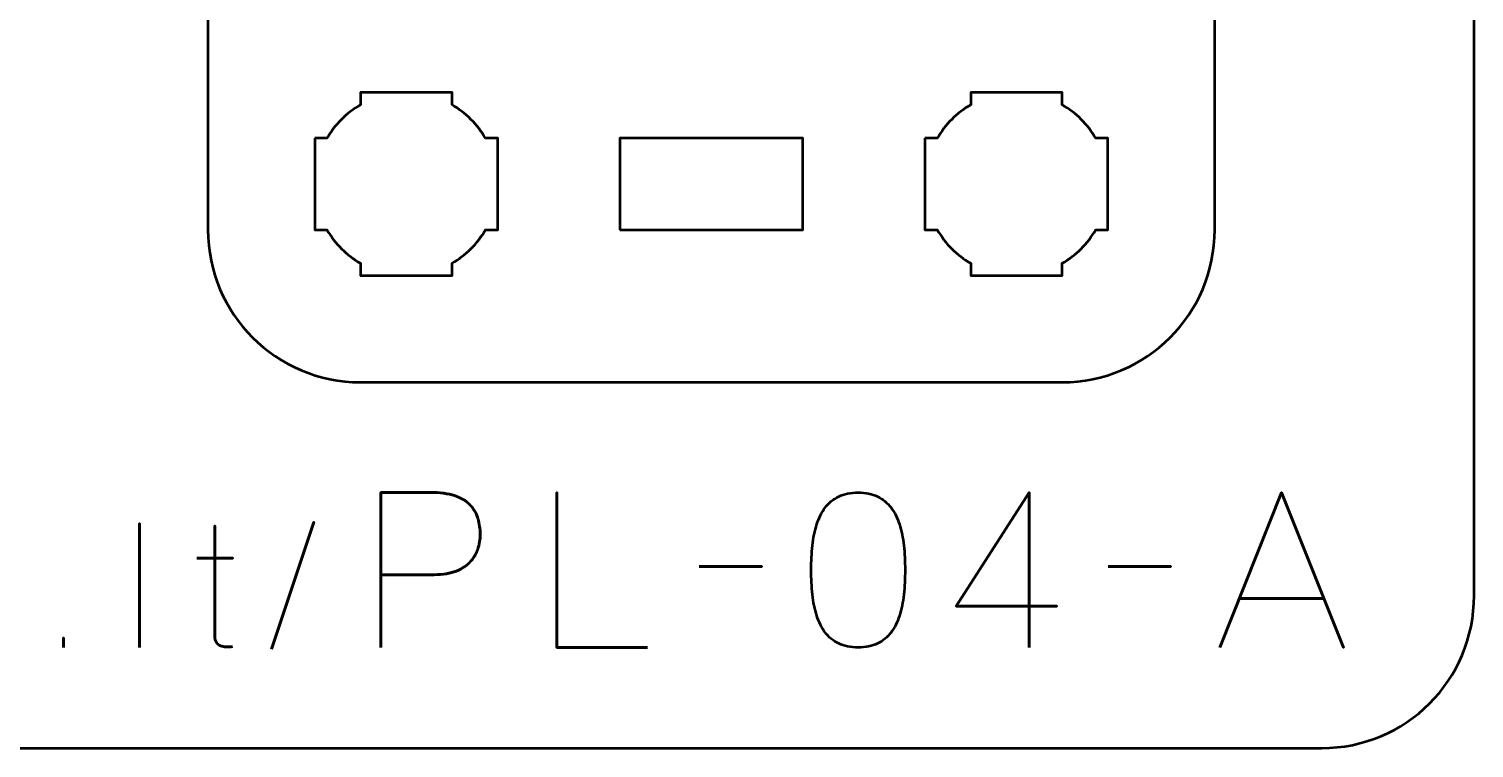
# Model space of a CAD drawing. Header units: centimetres. Extents: x -21 to 0, y -29.7 to 0.
# Drawn here: x -4.737 to 0, y -29.7 to -27.341 of the extents above; entities that cross this region are included whole.
import ezdxf

# ---------------------------------------------------------------- set-up
doc = ezdxf.new("R2010")
doc.units = ezdxf.units.CM
doc.header["$MEASUREMENT"] = 0
doc.layers.add('Layer 1', color=7, linetype='Continuous')

msp = doc.modelspace()

# ---------------------------------------------------------------- linework, layer by layer
at = {"layer": 'Layer 1', "lineweight": 53}
msp.add_lwpolyline([(-2.8, -28), (-2.2, -28), (-2.2, -27.7), (-2.8, -27.7), (-2.8, -28)], close=True, dxfattribs=at)
at = {"layer": 'Layer 1', "color": 1, "lineweight": 53}
msp.add_open_spline([(-21.00003, -29.19995), (-21.00003, -29.19995), (-21.00003, -5.89992), (-21.00003, -5.89992), (-21.00003, -5.89992), (-21.00003, -5.81709), (-20.93286, -5.74992), (-20.85003, -5.74992), (-20.85003, -5.74992), (-20.7672, -5.74992), (-20.70003, -5.68275), (-20.70003, -5.59992), (-20.70003, -5.59992), (-20.70003, -5.51709), (-20.7672, -5.44992), (-20.85003, -5.44992), (-20.85003, -5.44992), (-20.93286, -5.44992), (-21.00003, -5.38275), (-21.00003, -5.29992), (-21.00003, -5.29992), (-21.00003, -5.21709), (-20.93286, -5.14992), (-20.85003, -5.14992), (-20.85003, -5.14992), (-20.7672, -5.14992), (-20.70003, -5.08275), (-20.70003, -4.99992), (-20.70003, -4.99992), (-20.70003, -4.91709), (-20.7672, -4.84992), (-20.85003, -4.84992), (-20.85003, -4.84992), (-20.93286, -4.84992), (-21.00003, -4.78275), (-21.00003, -4.69992), (-21.00003, -4.69992), (-21.00003, -4.61709), (-20.93286, -4.54992), (-20.85003, -4.54992), (-20.85003, -4.54992), (-20.7672, -4.54992), (-20.70003, -4.48275), (-20.70003, -4.39992), (-20.70003, -4.39992), (-20.70003, -4.31709), (-20.7672, -4.24992), (-20.85003, -4.24992), (-20.85003, -4.24992), (-20.93286, -4.24992), (-21.00003, -4.18275), (-21.00003, -4.09992), (-21.00003, -4.09992), (-21.00003, -4.01709), (-20.93286, -3.94992), (-20.85003, -3.94992), (-20.85003, -3.94992), (-20.7672, -3.94992), (-20.70003, -3.88275), (-20.70003, -3.79992), (-20.70003, -3.79992), (-20.70003, -3.71709), (-20.7672, -3.64992), (-20.85003, -3.64992), (-20.85003, -3.64992), (-20.93286, -3.64992), (-21.00003, -3.58275), (-21.00003, -3.49992), (-21.00003, -3.49992), (-21.00003, -3.41709), (-20.93286, -3.34992), (-20.85003, -3.34992), (-20.85003, -3.34992), (-20.7672, -3.34992), (-20.70003, -3.28275), (-20.70003, -3.19992), (-20.70003, -3.19992), (-20.70003, -3.11709), (-20.7672, -3.04992), (-20.85003, -3.04992), (-20.85003, -3.04992), (-20.93286, -3.04992), (-21.00003, -2.98275), (-21.00003, -2.89992), (-21.00003, -2.89992), (-21.00003, -2.81709), (-20.93286, -2.74992), (-20.85003, -2.74992), (-20.85003, -2.74992), (-20.7672, -2.74992), (-20.70003, -2.68275), (-20.70003, -2.59992), (-20.70003, -2.59992), (-20.70003, -2.51709), (-20.7672, -2.44992), (-20.85003, -2.44992), (-20.85003, -2.44992), (-20.93286, -2.44992), (-21.00003, -2.38275), (-21.00003, -2.29992), (-21.00003, -2.29992), (-21.00003, -2.21709), (-20.93286, -2.14992), (-20.85003, -2.14992), (-20.85003, -2.14992), (-20.7672, -2.14992), (-20.70003, -2.08275), (-20.70003, -1.99992), (-20.70003, -1.99992), (-20.70003, -1.91709), (-20.7672, -1.84992), (-20.85003, -1.84992), (-20.85003, -1.84992), (-20.93286, -1.84992), (-21.00003, -1.78275), (-21.00003, -1.69992), (-21.00003, -1.69992), (-21.00003, -1.61709), (-20.93286, -1.54992), (-20.85003, -1.54992), (-20.85003, -1.54992), (-20.7672, -1.54992), (-20.70003, -1.48275), (-20.70003, -1.39992), (-20.70003, -1.39992), (-20.70003, -1.31709), (-20.7672, -1.24992), (-20.85003, -1.24992), (-20.85003, -1.24992), (-20.93286, -1.24992), (-21.00003, -1.18275), (-21.00003, -1.09992), (-21.00003, -1.09992), (-21.00003, -1.09992), (-21.00003, -0.49992), (-21.00003, -0.49992), (-21.00003, -0.49992), (-21.00003, -0.22295), (-20.77694, 0.00004), (-20.49994, 0.00004), (-20.49994, 0.00004), (-20.49994, 0.00004), (-0.50008, 0.00004), (-0.50008, 0.00004), (-0.50008, 0.00004), (-0.22294, 0.00004), (0.00002, -0.22295), (0.00002, -0.49992), (0.00002, -0.49992), (0.00002, -0.49992), (0.00002, -29.19995), (0.00002, -29.19995), (0.00002, -29.19995), (0.00002, -29.47695), (-0.22294, -29.70004), (-0.50008, -29.70004), (-0.50008, -29.70004), (-0.50008, -29.70004), (-20.49994, -29.70004), (-20.49994, -29.70004), (-20.49994, -29.70004), (-20.77694, -29.70004), (-21.00003, -29.47695), (-21.00003, -29.19995)], degree=3, knots=[0, 0, 0, 0, 0.0243902, 0.0243902, 0.0243902, 0.0243902, 0.0487805, 0.0487805, 0.0487805, 0.0487805, 0.0731707, 0.0731707, 0.0731707, 0.0731707, 0.097561, 0.097561, 0.097561, 0.097561, 0.1219512, 0.1219512, 0.1219512, 0.1219512, 0.1463415, 0.1463415, 0.1463415, 0.1463415, 0.1707317, 0.1707317, 0.1707317, 0.1707317, 0.195122, 0.195122, 0.195122, 0.195122, 0.2195122, 0.2195122, 0.2195122, 0.2195122, 0.2439024, 0.2439024, 0.2439024, 0.2439024, 0.2682927, 0.2682927, 0.2682927, 0.2682927, 0.2926829, 0.2926829, 0.2926829, 0.2926829, 0.3170732, 0.3170732, 0.3170732, 0.3170732, 0.3414634, 0.3414634, 0.3414634, 0.3414634, 0.3658537, 0.3658537, 0.3658537, 0.3658537, 0.3902439, 0.3902439, 0.3902439, 0.3902439, 0.4146341, 0.4146341, 0.4146341, 0.4146341, 0.4390244, 0.4390244, 0.4390244, 0.4390244, 0.4634146, 0.4634146, 0.4634146, 0.4634146, 0.4878049, 0.4878049, 0.4878049, 0.4878049, 0.5121951, 0.5121951, 0.5121951, 0.5121951, 0.5365854, 0.5365854, 0.5365854, 0.5365854, 0.5609756, 0.5609756, 0.5609756, 0.5609756, 0.5853659, 0.5853659, 0.5853659, 0.5853659, 0.6097561, 0.6097561, 0.6097561, 0.6097561, 0.6341463, 0.6341463, 0.6341463, 0.6341463, 0.6585366, 0.6585366, 0.6585366, 0.6585366, 0.6829268, 0.6829268, 0.6829268, 0.6829268, 0.7073171, 0.7073171, 0.7073171, 0.7073171, 0.7317073, 0.7317073, 0.7317073, 0.7317073, 0.7560976, 0.7560976, 0.7560976, 0.7560976, 0.7804878, 0.7804878, 0.7804878, 0.7804878, 0.804878, 0.804878, 0.804878, 0.804878, 0.8292683, 0.8292683, 0.8292683, 0.8292683, 0.8536585, 0.8536585, 0.8536585, 0.8536585, 0.8780488, 0.8780488, 0.8780488, 0.8780488, 0.902439, 0.902439, 0.902439, 0.902439, 0.9268293, 0.9268293, 0.9268293, 0.9268293, 0.9512195, 0.9512195, 0.9512195, 0.9512195, 0.9756098, 0.9756098, 0.9756098, 0.9756098, 1, 1, 1, 1], dxfattribs=at)
at = {"layer": 'Layer 1', "color": 3, "lineweight": 53}
msp.add_open_spline([(-4.15, -28), (-4.15, -28), (-4.15, -25.7), (-4.15, -25.7), (-4.15, -25.7), (-4.15, -25.42391), (-3.92609, -25.2), (-3.65, -25.2), (-3.65, -25.2), (-3.65, -25.2), (-1.35, -25.2), (-1.35, -25.2), (-1.35, -25.2), (-1.07391, -25.2), (-0.85, -25.42391), (-0.85, -25.7), (-0.85, -25.7), (-0.85, -25.7), (-0.85, -28), (-0.85, -28), (-0.85, -28), (-0.85, -28.27609), (-1.07391, -28.5), (-1.35, -28.5), (-1.35, -28.5), (-1.35, -28.5), (-3.65, -28.5), (-3.65, -28.5), (-3.65, -28.5), (-3.92609, -28.5), (-4.15, -28.27609), (-4.15, -28)], degree=3, knots=[0, 0, 0, 0, 0.125, 0.125, 0.125, 0.125, 0.25, 0.25, 0.25, 0.25, 0.375, 0.375, 0.375, 0.375, 0.5, 0.5, 0.5, 0.5, 0.625, 0.625, 0.625, 0.625, 0.75, 0.75, 0.75, 0.75, 0.875, 0.875, 0.875, 0.875, 1, 1, 1, 1], dxfattribs=at)
at = {"layer": 'Layer 1', "lineweight": 53}
for points in [[(-3.8, -27.7), (-3.8, -27.7), (-3.75985, -27.7), (-3.75985, -27.7), (-3.75985, -27.7), (-3.7335, -27.65447), (-3.69553, -27.6165), (-3.65, -27.59015), (-3.65, -27.59015), (-3.65, -27.59015), (-3.65, -27.55), (-3.65, -27.55), (-3.65, -27.55), (-3.65, -27.55), (-3.5, -27.55), (-3.5, -27.55), (-3.5, -27.55), (-3.5, -27.55), (-3.35, -27.55), (-3.35, -27.55), (-3.35, -27.55), (-3.35, -27.55), (-3.35, -27.59015), (-3.35, -27.59015), (-3.35, -27.59015), (-3.30447, -27.6165), (-3.2665, -27.65447), (-3.24015, -27.7), (-3.24015, -27.7), (-3.24015, -27.7), (-3.2, -27.7), (-3.2, -27.7), (-3.2, -27.7), (-3.2, -27.7), (-3.2, -27.85), (-3.2, -27.85), (-3.2, -27.85), (-3.2, -27.85), (-3.2, -28), (-3.2, -28), (-3.2, -28), (-3.2, -28), (-3.24015, -28), (-3.24015, -28), (-3.24015, -28), (-3.2665, -28.04553), (-3.30447, -28.0835), (-3.35, -28.10985), (-3.35, -28.10985), (-3.35, -28.10985), (-3.35, -28.15), (-3.35, -28.15), (-3.35, -28.15), (-3.35, -28.15), (-3.5, -28.15), (-3.5, -28.15), (-3.5, -28.15), (-3.5, -28.15), (-3.65, -28.15), (-3.65, -28.15), (-3.65, -28.15), (-3.65, -28.15), (-3.65, -28.10985), (-3.65, -28.10985), (-3.65, -28.10985), (-3.69553, -28.0835), (-3.7335, -28.04553), (-3.75985, -28), (-3.75985, -28), (-3.75985, -28), (-3.8, -28), (-3.8, -28), (-3.8, -28), (-3.8, -28), (-3.8, -27.85), (-3.8, -27.85), (-3.8, -27.85), (-3.8, -27.85), (-3.8, -27.7), (-3.8, -27.7)], [(-1.8, -27.7), (-1.8, -27.7), (-1.75985, -27.7), (-1.75985, -27.7), (-1.75985, -27.7), (-1.7335, -27.65447), (-1.69553, -27.6165), (-1.65, -27.59015), (-1.65, -27.59015), (-1.65, -27.59015), (-1.65, -27.55), (-1.65, -27.55), (-1.65, -27.55), (-1.65, -27.55), (-1.5, -27.55), (-1.5, -27.55), (-1.5, -27.55), (-1.5, -27.55), (-1.35, -27.55), (-1.35, -27.55), (-1.35, -27.55), (-1.35, -27.55), (-1.35, -27.59015), (-1.35, -27.59015), (-1.35, -27.59015), (-1.30447, -27.6165), (-1.2665, -27.65447), (-1.24015, -27.7), (-1.24015, -27.7), (-1.24015, -27.7), (-1.2, -27.7), (-1.2, -27.7), (-1.2, -27.7), (-1.2, -27.7), (-1.2, -27.85), (-1.2, -27.85), (-1.2, -27.85), (-1.2, -27.85), (-1.2, -28), (-1.2, -28), (-1.2, -28), (-1.2, -28), (-1.24015, -28), (-1.24015, -28), (-1.24015, -28), (-1.2665, -28.04553), (-1.30447, -28.0835), (-1.35, -28.10985), (-1.35, -28.10985), (-1.35, -28.10985), (-1.35, -28.15), (-1.35, -28.15), (-1.35, -28.15), (-1.35, -28.15), (-1.5, -28.15), (-1.5, -28.15), (-1.5, -28.15), (-1.5, -28.15), (-1.65, -28.15), (-1.65, -28.15), (-1.65, -28.15), (-1.65, -28.15), (-1.65, -28.10985), (-1.65, -28.10985), (-1.65, -28.10985), (-1.69553, -28.0835), (-1.7335, -28.04553), (-1.75985, -28), (-1.75985, -28), (-1.75985, -28), (-1.8, -28), (-1.8, -28), (-1.8, -28), (-1.8, -28), (-1.8, -27.85), (-1.8, -27.85), (-1.8, -27.85), (-1.8, -27.85), (-1.8, -27.7), (-1.8, -27.7)]]:
    msp.add_open_spline(points, degree=3, knots=[0, 0, 0, 0, 0.05, 0.05, 0.05, 0.05, 0.1, 0.1, 0.1, 0.1, 0.15, 0.15, 0.15, 0.15, 0.2, 0.2, 0.2, 0.2, 0.25, 0.25, 0.25, 0.25, 0.3, 0.3, 0.3, 0.3, 0.35, 0.35, 0.35, 0.35, 0.4, 0.4, 0.4, 0.4, 0.45, 0.45, 0.45, 0.45, 0.5, 0.5, 0.5, 0.5, 0.55, 0.55, 0.55, 0.55, 0.6, 0.6, 0.6, 0.6, 0.65, 0.65, 0.65, 0.65, 0.7, 0.7, 0.7, 0.7, 0.75, 0.75, 0.75, 0.75, 0.8, 0.8, 0.8, 0.8, 0.85, 0.85, 0.85, 0.85, 0.9, 0.9, 0.9, 0.9, 0.95, 0.95, 0.95, 0.95, 1, 1, 1, 1], dxfattribs=at)
at = {"layer": 'Layer 1', "color": 5, "lineweight": 53}
for points, knots in [([(-3.5838, -29.36992), (-3.5838, -29.36992), (-3.5838, -28.86121), (-3.5838, -28.86121), (-3.5838, -28.86121), (-3.5838, -28.86121), (-3.42152, -28.86121), (-3.42152, -28.86121), (-3.42152, -28.86121), (-3.38906, -28.86133), (-3.36237, -28.86497), (-3.34132, -28.87203), (-3.34132, -28.87203), (-3.32039, -28.87897), (-3.30393, -28.88861), (-3.29205, -28.90084), (-3.29205, -28.90084), (-3.28017, -28.91295), (-3.27171, -28.92683), (-3.26653, -28.94247), (-3.26653, -28.94247), (-3.26148, -28.95811), (-3.25854, -28.97445), (-3.25783, -28.99174), (-3.25783, -28.99174), (-3.25701, -29.00903), (-3.25901, -29.02596), (-3.26371, -29.04242), (-3.26371, -29.04242), (-3.26853, -29.05889), (-3.27665, -29.07382), (-3.28829, -29.08723), (-3.28829, -29.08723), (-3.29981, -29.10063), (-3.31545, -29.11133), (-3.33509, -29.11921), (-3.33509, -29.11921), (-3.35473, -29.12721), (-3.37907, -29.13121), (-3.40811, -29.13144), (-3.40811, -29.13144), (-3.40811, -29.13144), (-3.5838, -29.13144), (-3.5838, -29.13144), (-3.5838, -29.13144), (-3.5838, -29.13144), (-3.40811, -29.13144), (-3.40811, -29.13144), (-3.40811, -29.13144), (-3.37966, -29.13121), (-3.35555, -29.12721), (-3.33603, -29.11921), (-3.33603, -29.11921), (-3.31639, -29.11133), (-3.30075, -29.10063), (-3.28899, -29.08723), (-3.28899, -29.08723), (-3.27735, -29.07382), (-3.269, -29.05889), (-3.26406, -29.04242), (-3.26406, -29.04242), (-3.25912, -29.02596), (-3.25701, -29.00903), (-3.25783, -28.99174), (-3.25783, -28.99174), (-3.25854, -28.97445), (-3.26148, -28.95811), (-3.26677, -28.94247), (-3.26677, -28.94247), (-3.27194, -28.92683), (-3.28064, -28.91295), (-3.29252, -28.90084), (-3.29252, -28.90084), (-3.30451, -28.88861), (-3.32098, -28.87897), (-3.34191, -28.87203), (-3.34191, -28.87203), (-3.36296, -28.86497), (-3.38942, -28.86133), (-3.42152, -28.86121), (-3.42152, -28.86121), (-3.42152, -28.86121), (-3.5838, -28.86121), (-3.5838, -28.86121), (-3.5838, -28.86121), (-3.5838, -28.86121), (-3.5838, -29.36992), (-3.5838, -29.36992)], [0, 0, 0, 0, 0.0454545, 0.0454545, 0.0454545, 0.0454545, 0.0909091, 0.0909091, 0.0909091, 0.0909091, 0.1363636, 0.1363636, 0.1363636, 0.1363636, 0.1818182, 0.1818182, 0.1818182, 0.1818182, 0.2272727, 0.2272727, 0.2272727, 0.2272727, 0.2727273, 0.2727273, 0.2727273, 0.2727273, 0.3181818, 0.3181818, 0.3181818, 0.3181818, 0.3636364, 0.3636364, 0.3636364, 0.3636364, 0.4090909, 0.4090909, 0.4090909, 0.4090909, 0.4545455, 0.4545455, 0.4545455, 0.4545455, 0.5, 0.5, 0.5, 0.5, 0.5454545, 0.5454545, 0.5454545, 0.5454545, 0.5909091, 0.5909091, 0.5909091, 0.5909091, 0.6363636, 0.6363636, 0.6363636, 0.6363636, 0.6818182, 0.6818182, 0.6818182, 0.6818182, 0.7272727, 0.7272727, 0.7272727, 0.7272727, 0.7727273, 0.7727273, 0.7727273, 0.7727273, 0.8181818, 0.8181818, 0.8181818, 0.8181818, 0.8636364, 0.8636364, 0.8636364, 0.8636364, 0.9090909, 0.9090909, 0.9090909, 0.9090909, 0.9545455, 0.9545455, 0.9545455, 0.9545455, 1, 1, 1, 1]), ([(-2.70961, -29.36992), (-2.70961, -29.36992), (-3.00665, -29.36992), (-3.00665, -29.36992), (-3.00665, -29.36992), (-3.00665, -29.36992), (-3.00665, -28.86121), (-3.00665, -28.86121), (-3.00665, -28.86121), (-3.00665, -28.86121), (-3.00665, -29.36992), (-3.00665, -29.36992), (-3.00665, -29.36992), (-3.00665, -29.36992), (-2.70961, -29.36992), (-2.70961, -29.36992)], [0, 0, 0, 0, 0.25, 0.25, 0.25, 0.25, 0.5, 0.5, 0.5, 0.5, 0.75, 0.75, 0.75, 0.75, 1, 1, 1, 1]), ([(-2.01887, -29.36992), (-1.99417, -29.3698), (-1.97289, -29.36545), (-1.95513, -29.35698), (-1.95513, -29.35698), (-1.93749, -29.34852), (-1.92279, -29.33641), (-1.91103, -29.321), (-1.91103, -29.321), (-1.89939, -29.30548), (-1.89022, -29.28713), (-1.8834, -29.26597), (-1.8834, -29.26597), (-1.8767, -29.2448), (-1.87188, -29.22163), (-1.86917, -29.19623), (-1.86917, -29.19623), (-1.86635, -29.17083), (-1.86494, -29.14414), (-1.86506, -29.11592), (-1.86506, -29.11592), (-1.86494, -29.08781), (-1.86635, -29.06112), (-1.86917, -29.03584), (-1.86917, -29.03584), (-1.87188, -29.01055), (-1.8767, -28.98727), (-1.8834, -28.9661), (-1.8834, -28.9661), (-1.89022, -28.94506), (-1.89939, -28.92671), (-1.91103, -28.91107), (-1.91103, -28.91107), (-1.92279, -28.89555), (-1.93749, -28.88344), (-1.95513, -28.87497), (-1.95513, -28.87497), (-1.97289, -28.86639), (-1.99417, -28.86203), (-2.01887, -28.86192), (-2.01887, -28.86192), (-2.04356, -28.86203), (-2.06485, -28.86639), (-2.0826, -28.87497), (-2.0826, -28.87497), (-2.10024, -28.88344), (-2.11494, -28.89555), (-2.1267, -28.91107), (-2.1267, -28.91107), (-2.13834, -28.92671), (-2.14751, -28.94506), (-2.15433, -28.9661), (-2.15433, -28.9661), (-2.16104, -28.98727), (-2.16586, -29.01055), (-2.16856, -29.03584), (-2.16856, -29.03584), (-2.17139, -29.06112), (-2.1728, -29.08781), (-2.17268, -29.11592), (-2.17268, -29.11592), (-2.1728, -29.14414), (-2.17139, -29.17083), (-2.16856, -29.19623), (-2.16856, -29.19623), (-2.16586, -29.22163), (-2.16104, -29.2448), (-2.15433, -29.26597), (-2.15433, -29.26597), (-2.14751, -29.28713), (-2.13834, -29.30548), (-2.1267, -29.321), (-2.1267, -29.321), (-2.11494, -29.33641), (-2.10024, -29.34852), (-2.0826, -29.35698), (-2.0826, -29.35698), (-2.06485, -29.36545), (-2.04356, -29.3698), (-2.01887, -29.36992)], [0, 0, 0, 0, 0.05, 0.05, 0.05, 0.05, 0.1, 0.1, 0.1, 0.1, 0.15, 0.15, 0.15, 0.15, 0.2, 0.2, 0.2, 0.2, 0.25, 0.25, 0.25, 0.25, 0.3, 0.3, 0.3, 0.3, 0.35, 0.35, 0.35, 0.35, 0.4, 0.4, 0.4, 0.4, 0.45, 0.45, 0.45, 0.45, 0.5, 0.5, 0.5, 0.5, 0.55, 0.55, 0.55, 0.55, 0.6, 0.6, 0.6, 0.6, 0.65, 0.65, 0.65, 0.65, 0.7, 0.7, 0.7, 0.7, 0.75, 0.75, 0.75, 0.75, 0.8, 0.8, 0.8, 0.8, 0.85, 0.85, 0.85, 0.85, 0.9, 0.9, 0.9, 0.9, 0.95, 0.95, 0.95, 0.95, 1, 1, 1, 1]), ([(-2.01887, -29.36992), (-1.99417, -29.3698), (-1.97289, -29.36545), (-1.95513, -29.35698), (-1.95513, -29.35698), (-1.93749, -29.34852), (-1.92279, -29.33641), (-1.91103, -29.321), (-1.91103, -29.321), (-1.89939, -29.30548), (-1.89022, -29.28713), (-1.8834, -29.26597), (-1.8834, -29.26597), (-1.8767, -29.2448), (-1.87188, -29.22163), (-1.86917, -29.19623), (-1.86917, -29.19623), (-1.86635, -29.17083), (-1.86494, -29.14414), (-1.86506, -29.11592), (-1.86506, -29.11592), (-1.86494, -29.08781), (-1.86635, -29.06112), (-1.86917, -29.03584), (-1.86917, -29.03584), (-1.87188, -29.01055), (-1.8767, -28.98727), (-1.8834, -28.9661), (-1.8834, -28.9661), (-1.89022, -28.94506), (-1.89939, -28.92671), (-1.91103, -28.91107), (-1.91103, -28.91107), (-1.92279, -28.89555), (-1.93749, -28.88344), (-1.95513, -28.87497), (-1.95513, -28.87497), (-1.97289, -28.86639), (-1.99417, -28.86203), (-2.01887, -28.86192), (-2.01887, -28.86192), (-2.04356, -28.86203), (-2.06485, -28.86639), (-2.0826, -28.87497), (-2.0826, -28.87497), (-2.10024, -28.88344), (-2.11494, -28.89555), (-2.1267, -28.91107), (-2.1267, -28.91107), (-2.13834, -28.92671), (-2.14751, -28.94506), (-2.15433, -28.9661), (-2.15433, -28.9661), (-2.16104, -28.98727), (-2.16586, -29.01055), (-2.16856, -29.03584), (-2.16856, -29.03584), (-2.17139, -29.06112), (-2.1728, -29.08781), (-2.17268, -29.11592), (-2.17268, -29.11592), (-2.1728, -29.14414), (-2.17139, -29.17083), (-2.16856, -29.19623), (-2.16856, -29.19623), (-2.16586, -29.22163), (-2.16104, -29.2448), (-2.15433, -29.26597), (-2.15433, -29.26597), (-2.14751, -29.28713), (-2.13834, -29.30548), (-2.1267, -29.321), (-2.1267, -29.321), (-2.11494, -29.33641), (-2.10024, -29.34852), (-2.0826, -29.35698), (-2.0826, -29.35698), (-2.06485, -29.36545), (-2.04356, -29.3698), (-2.01887, -29.36992)], [0, 0, 0, 0, 0.05, 0.05, 0.05, 0.05, 0.1, 0.1, 0.1, 0.1, 0.15, 0.15, 0.15, 0.15, 0.2, 0.2, 0.2, 0.2, 0.25, 0.25, 0.25, 0.25, 0.3, 0.3, 0.3, 0.3, 0.35, 0.35, 0.35, 0.35, 0.4, 0.4, 0.4, 0.4, 0.45, 0.45, 0.45, 0.45, 0.5, 0.5, 0.5, 0.5, 0.55, 0.55, 0.55, 0.55, 0.6, 0.6, 0.6, 0.6, 0.65, 0.65, 0.65, 0.65, 0.7, 0.7, 0.7, 0.7, 0.75, 0.75, 0.75, 0.75, 0.8, 0.8, 0.8, 0.8, 0.85, 0.85, 0.85, 0.85, 0.9, 0.9, 0.9, 0.9, 0.95, 0.95, 0.95, 0.95, 1, 1, 1, 1]), ([(-1.45795, -29.36992), (-1.45795, -29.36992), (-1.45795, -28.86121), (-1.45795, -28.86121), (-1.45795, -28.86121), (-1.45795, -28.86121), (-1.69784, -29.23445), (-1.69784, -29.23445), (-1.69784, -29.23445), (-1.69784, -29.23445), (-1.36764, -29.23445), (-1.36764, -29.23445), (-1.36764, -29.23445), (-1.36764, -29.23445), (-1.69784, -29.23445), (-1.69784, -29.23445), (-1.69784, -29.23445), (-1.69784, -29.23445), (-1.45795, -28.86121), (-1.45795, -28.86121), (-1.45795, -28.86121), (-1.45795, -28.86121), (-1.45795, -29.36992), (-1.45795, -29.36992)], [0, 0, 0, 0, 0.1666667, 0.1666667, 0.1666667, 0.1666667, 0.3333333, 0.3333333, 0.3333333, 0.3333333, 0.5, 0.5, 0.5, 0.5, 0.6666667, 0.6666667, 0.6666667, 0.6666667, 0.8333333, 0.8333333, 0.8333333, 0.8333333, 1, 1, 1, 1]), ([(-0.83282, -29.36992), (-0.83282, -29.36992), (-0.63103, -28.86121), (-0.63103, -28.86121), (-0.63103, -28.86121), (-0.63103, -28.86121), (-0.42853, -29.36992), (-0.42853, -29.36992), (-0.42853, -29.36992), (-0.42853, -29.36992), (-0.63103, -28.86121), (-0.63103, -28.86121), (-0.63103, -28.86121), (-0.63103, -28.86121), (-0.83282, -29.36992), (-0.83282, -29.36992)], [0, 0, 0, 0, 0.25, 0.25, 0.25, 0.25, 0.5, 0.5, 0.5, 0.5, 0.75, 0.75, 0.75, 0.75, 1, 1, 1, 1]), ([(-4.37459, -29.36992), (-4.37459, -29.36992), (-4.37459, -28.96296), (-4.37459, -28.96296), (-4.37459, -28.96296), (-4.37459, -28.96296), (-4.37459, -29.36992), (-4.37459, -29.36992)], [0, 0, 0, 0, 0.5, 0.5, 0.5, 0.5, 1, 1, 1, 1]), ([(-4.06979, -29.3671), (-4.07675, -29.36766), (-4.08371, -29.36785), (-4.09049, -29.36766), (-4.09049, -29.36766), (-4.09726, -29.36747), (-4.10338, -29.36644), (-4.10893, -29.36437), (-4.10893, -29.36437), (-4.11448, -29.36239), (-4.1189, -29.35882), (-4.12228, -29.35374), (-4.12228, -29.35374), (-4.12558, -29.34866), (-4.12727, -29.34142), (-4.12736, -29.3321), (-4.12736, -29.3321), (-4.12736, -29.32768), (-4.12736, -29.32016), (-4.12736, -29.30962), (-4.12736, -29.30962), (-4.12736, -29.29899), (-4.12736, -29.28619), (-4.12736, -29.27105), (-4.12736, -29.27105), (-4.12736, -29.2559), (-4.12736, -29.23935), (-4.12736, -29.22138), (-4.12736, -29.22138), (-4.12736, -29.20341), (-4.12736, -29.18488), (-4.12736, -29.16569), (-4.12736, -29.16569), (-4.12736, -29.1465), (-4.12736, -29.12759), (-4.12736, -29.10887), (-4.12736, -29.10887), (-4.12736, -29.09015), (-4.12736, -29.07255), (-4.12736, -29.056), (-4.12736, -29.056), (-4.12736, -29.03944), (-4.12736, -29.02476), (-4.12736, -29.01207), (-4.12736, -29.01207), (-4.12736, -28.99927), (-4.12736, -28.9893), (-4.12736, -28.98196), (-4.12736, -28.98196), (-4.12736, -28.97472), (-4.12736, -28.97095), (-4.12736, -28.97086), (-4.12736, -28.97086), (-4.12736, -28.97095), (-4.12736, -28.97472), (-4.12736, -28.98196), (-4.12736, -28.98196), (-4.12736, -28.9893), (-4.12736, -28.99927), (-4.12736, -29.01207), (-4.12736, -29.01207), (-4.12736, -29.02476), (-4.12736, -29.03944), (-4.12736, -29.056), (-4.12736, -29.056), (-4.12736, -29.07255), (-4.12736, -29.09015), (-4.12736, -29.10887), (-4.12736, -29.10887), (-4.12736, -29.12759), (-4.12736, -29.1465), (-4.12736, -29.16569), (-4.12736, -29.16569), (-4.12736, -29.18488), (-4.12736, -29.20341), (-4.12736, -29.22138), (-4.12736, -29.22138), (-4.12736, -29.23935), (-4.12736, -29.2559), (-4.12736, -29.27105), (-4.12736, -29.27105), (-4.12736, -29.28619), (-4.12736, -29.29899), (-4.12736, -29.30962), (-4.12736, -29.30962), (-4.12736, -29.32016), (-4.12736, -29.32768), (-4.12736, -29.3321), (-4.12736, -29.3321), (-4.12727, -29.34142), (-4.12558, -29.34866), (-4.12228, -29.35374), (-4.12228, -29.35374), (-4.1189, -29.35882), (-4.11448, -29.36239), (-4.10893, -29.36437), (-4.10893, -29.36437), (-4.10338, -29.36644), (-4.09726, -29.36747), (-4.09049, -29.36766), (-4.09049, -29.36766), (-4.08371, -29.36785), (-4.07675, -29.36766), (-4.06979, -29.3671)], [0, 0, 0, 0, 0.0384615, 0.0384615, 0.0384615, 0.0384615, 0.0769231, 0.0769231, 0.0769231, 0.0769231, 0.1153846, 0.1153846, 0.1153846, 0.1153846, 0.1538462, 0.1538462, 0.1538462, 0.1538462, 0.1923077, 0.1923077, 0.1923077, 0.1923077, 0.2307692, 0.2307692, 0.2307692, 0.2307692, 0.2692308, 0.2692308, 0.2692308, 0.2692308, 0.3076923, 0.3076923, 0.3076923, 0.3076923, 0.3461538, 0.3461538, 0.3461538, 0.3461538, 0.3846154, 0.3846154, 0.3846154, 0.3846154, 0.4230769, 0.4230769, 0.4230769, 0.4230769, 0.4615385, 0.4615385, 0.4615385, 0.4615385, 0.5, 0.5, 0.5, 0.5, 0.5384615, 0.5384615, 0.5384615, 0.5384615, 0.5769231, 0.5769231, 0.5769231, 0.5769231, 0.6153846, 0.6153846, 0.6153846, 0.6153846, 0.6538462, 0.6538462, 0.6538462, 0.6538462, 0.6923077, 0.6923077, 0.6923077, 0.6923077, 0.7307692, 0.7307692, 0.7307692, 0.7307692, 0.7692308, 0.7692308, 0.7692308, 0.7692308, 0.8076923, 0.8076923, 0.8076923, 0.8076923, 0.8461538, 0.8461538, 0.8461538, 0.8461538, 0.8846154, 0.8846154, 0.8846154, 0.8846154, 0.9230769, 0.9230769, 0.9230769, 0.9230769, 0.9615385, 0.9615385, 0.9615385, 0.9615385, 1, 1, 1, 1]), ([(-3.94166, -29.37556), (-3.94166, -29.37556), (-3.80337, -28.95901), (-3.80337, -28.95901), (-3.80337, -28.95901), (-3.80337, -28.95901), (-3.94166, -29.37556), (-3.94166, -29.37556)], [0, 0, 0, 0, 0.5, 0.5, 0.5, 0.5, 1, 1, 1, 1]), ([(-4.18663, -29.07754), (-4.18663, -29.07754), (-4.06866, -29.07754), (-4.06866, -29.07754), (-4.06866, -29.07754), (-4.06866, -29.07754), (-4.18663, -29.07754), (-4.18663, -29.07754)], [0, 0, 0, 0, 0.5, 0.5, 0.5, 0.5, 1, 1, 1, 1]), ([(-2.53957, -29.10392), (-2.53957, -29.10392), (-2.33425, -29.10392), (-2.33425, -29.10392), (-2.33425, -29.10392), (-2.33425, -29.10392), (-2.53957, -29.10392), (-2.53957, -29.10392)], [0, 0, 0, 0, 0.5, 0.5, 0.5, 0.5, 1, 1, 1, 1]), ([(-1.19971, -29.10392), (-1.19971, -29.10392), (-0.99439, -29.10392), (-0.99439, -29.10392), (-0.99439, -29.10392), (-0.99439, -29.10392), (-1.19971, -29.10392), (-1.19971, -29.10392)], [0, 0, 0, 0, 0.5, 0.5, 0.5, 0.5, 1, 1, 1, 1]), ([(-0.76932, -29.20976), (-0.76932, -29.20976), (-0.49274, -29.20976), (-0.49274, -29.20976), (-0.49274, -29.20976), (-0.49274, -29.20976), (-0.76932, -29.20976), (-0.76932, -29.20976)], [0, 0, 0, 0, 0.5, 0.5, 0.5, 0.5, 1, 1, 1, 1]), ([(-4.62351, -29.36992), (-4.62351, -29.36992), (-4.62351, -29.33888), (-4.62351, -29.33888), (-4.62351, -29.33888), (-4.62351, -29.33888), (-4.62351, -29.36992), (-4.62351, -29.36992)], [0, 0, 0, 0, 0.5, 0.5, 0.5, 0.5, 1, 1, 1, 1])]:
    msp.add_open_spline(points, degree=3, knots=knots, dxfattribs=at)

doc.saveas('drawing.dxf')
